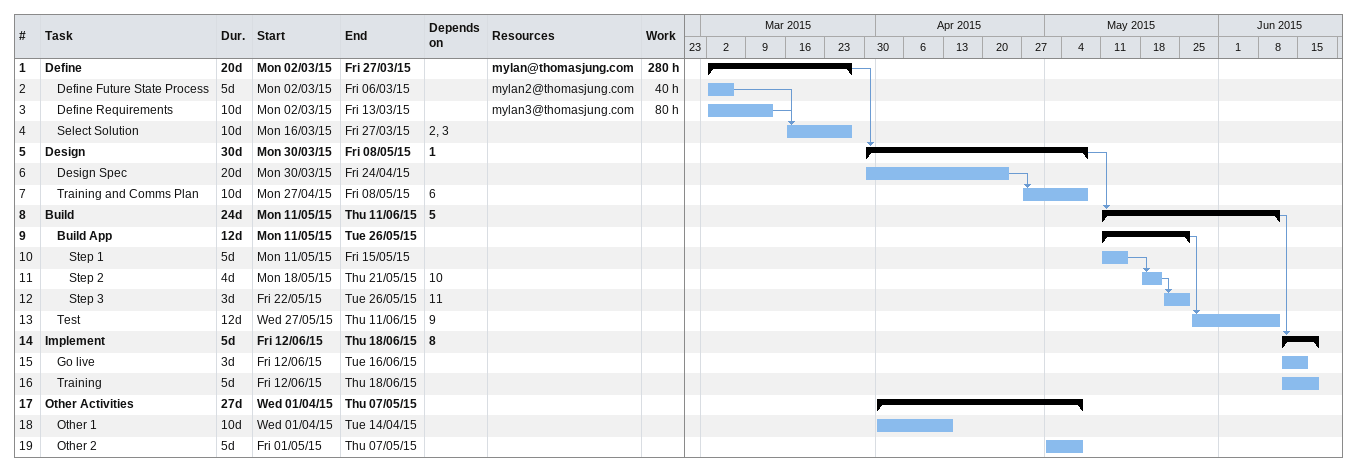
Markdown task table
| ID | Level | Task | Duration | Start | Finish | Predecessors | Resources | Work (h) |
|---|---|---|---|---|---|---|---|---|
| 1 | 1 | **Define** | 20d | 2015-03-02 | 2015-03-27 |  | mylan@thomasjung.com | 280 |
| 2 | 2 | Define Future State Process | 5d | 2015-03-02 | 2015-03-06 |  | mylan2@thomasjung.com | 40 |
| 3 | 2 | Define Requirements | 10d | 2015-03-02 | 2015-03-13 |  | mylan3@thomasjung.com | 80 |
| 4 | 2 | Select Solution | 10d | 2015-03-16 | 2015-03-27 | 2, 3 |  |  |
| 5 | 1 | **Design** | 30d | 2015-03-30 | 2015-05-08 | 1 |  |  |
| 6 | 2 | Design Spec | 20d | 2015-03-30 | 2015-04-24 |  |  |  |
| 7 | 2 | Training and Comms Plan | 10d | 2015-04-27 | 2015-05-08 | 6 |  |  |
| 8 | 1 | **Build** | 24d | 2015-05-11 | 2015-06-11 | 5 |  |  |
| 9 | 2 | **Build App** | 12d | 2015-05-11 | 2015-05-26 |  |  |  |
| 10 | 3 | Step 1 | 5d | 2015-05-11 | 2015-05-15 |  |  |  |
| 11 | 3 | Step 2 | 4d | 2015-05-18 | 2015-05-21 | 10 |  |  |
| 12 | 3 | Step 3 | 3d | 2015-05-22 | 2015-05-26 | 11 |  |  |
| 13 | 2 | Test | 12d | 2015-05-27 | 2015-06-11 | 9 |  |  |
| 14 | 1 | **Implement** | 5d | 2015-06-12 | 2015-06-18 | 8 |  |  |
| 15 | 2 | Go live | 3d | 2015-06-12 | 2015-06-16 |  |  |  |
| 16 | 2 | Training | 5d | 2015-06-12 | 2015-06-18 |  |  |  |
| 17 | 1 | **Other Activities** | 27d | 2015-04-01 | 2015-05-07 |  |  |  |
| 18 | 2 | Other 1 | 10d | 2015-04-01 | 2015-04-14 |  |  |  |
| 19 | 2 | Other 2 | 5d | 2015-05-01 | 2015-05-07 |  |  |  |
